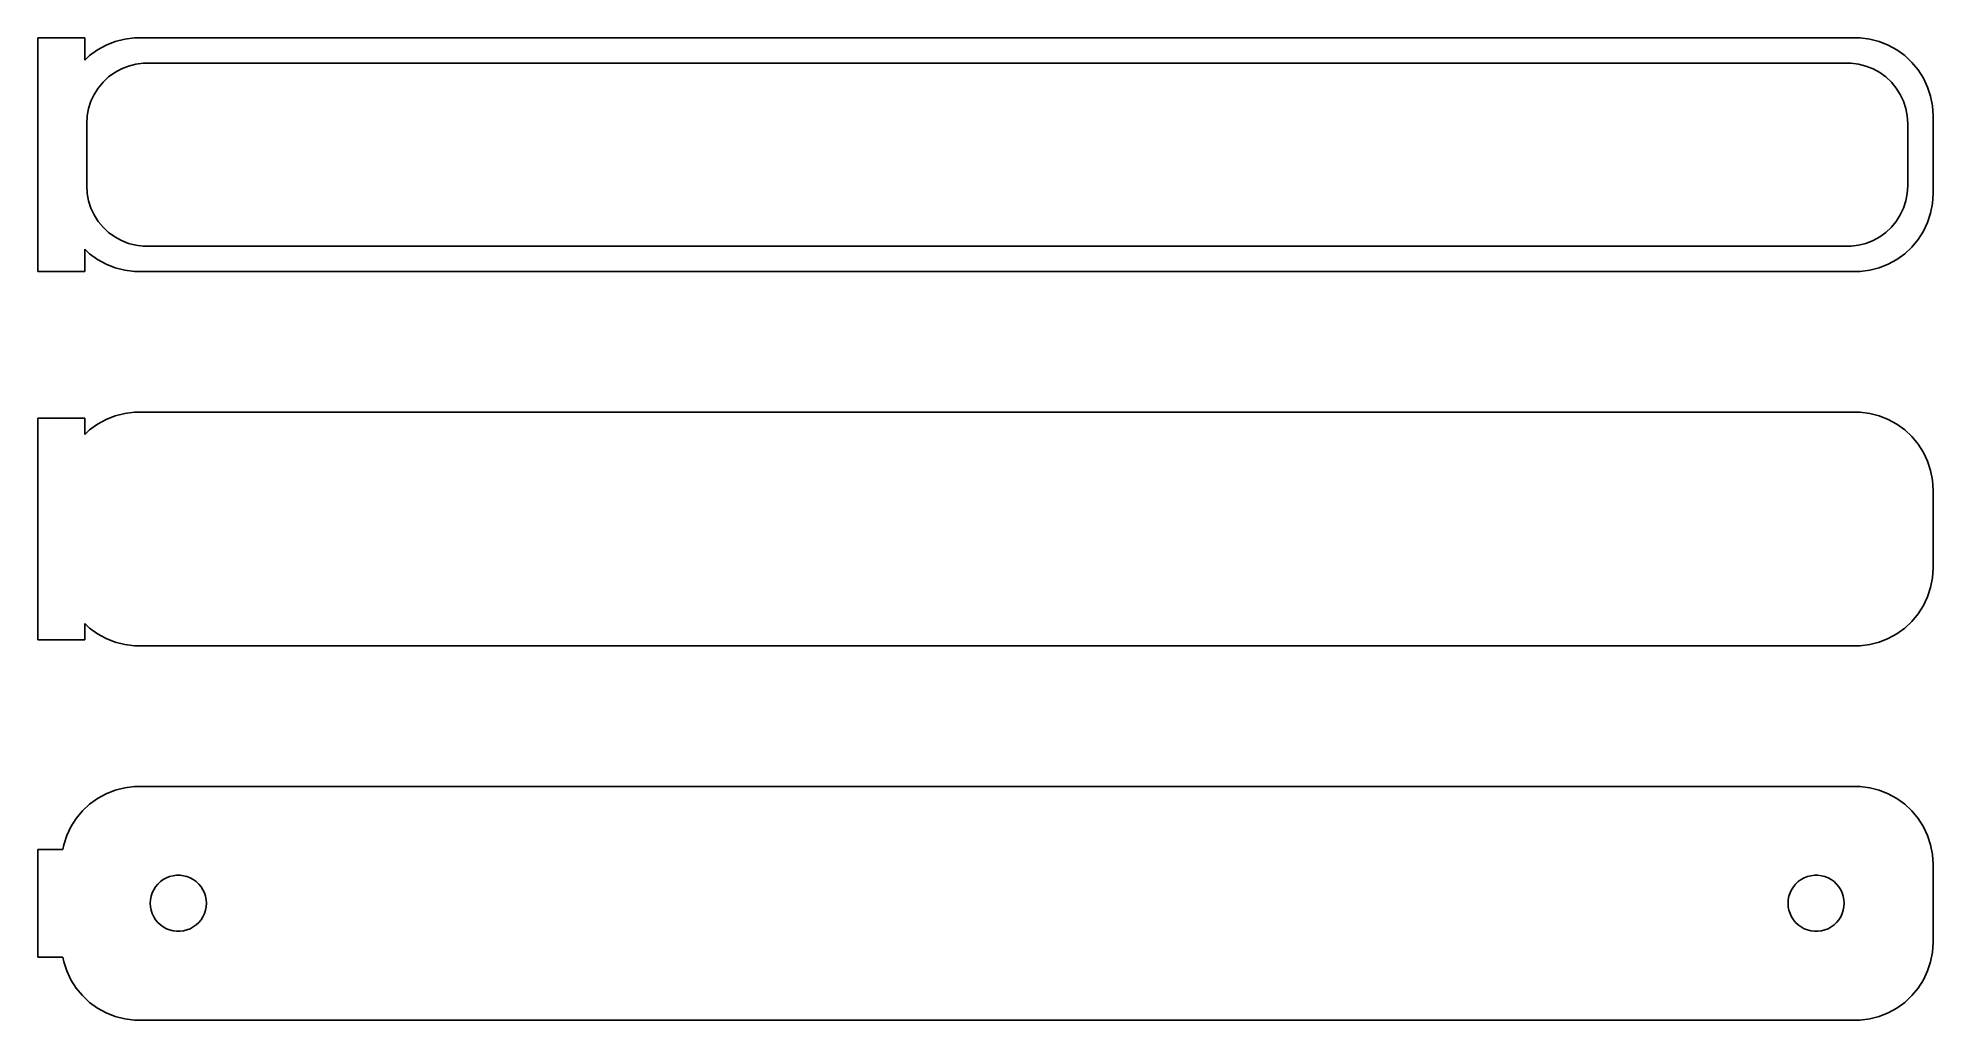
# Model space of a CAD drawing. Header units: metres. Extents: x -62 to 60, y 41 to 103.
import ezdxf

# ---------------------------------------------------------------- set-up
doc = ezdxf.new("R2010")
doc.units = ezdxf.units.M

msp = doc.modelspace()

# ---------------------------------------------------------------- linework, layer by layer
for p, q in [((-58.5, 103.49), (-61.5, 103.49)), ((-61.5, 103.49), (-61.5, 88.5099)), ((-58.5, 102.059), (-58.5, 103.49)), ((-55.9369, 103.411), (-56.5451, 103.255)), ((-55.3139, 103.49), (-55.9369, 103.411)), ((55.3139, 103.49), (-55.3139, 103.49)), ((55.9369, 103.411), (55.3139, 103.49)), ((56.5451, 103.255), (55.9369, 103.411)), ((-58.1871, 102.353), (-58.5, 102.059)), ((-57.6791, 102.722), (-58.1871, 102.353)), ((-57.1289, 103.024), (-57.6791, 102.722)), ((-56.5451, 103.255), (-57.1289, 103.024)), ((57.1289, 103.024), (56.5451, 103.255)), ((57.6791, 102.722), (57.1289, 103.024)), ((58.1871, 102.353), (57.6791, 102.722)), ((58.6448, 101.923), (58.1871, 102.353)), ((-57.323, 100.651), (-56.9685, 100.984)), ((-56.9685, 100.984), (-56.5751, 101.27)), ((-56.5751, 101.27), (-56.1489, 101.504)), ((-56.1489, 101.504), (-55.6967, 101.683)), ((-55.6967, 101.683), (-55.2256, 101.804)), ((-55.2256, 101.804), (-54.7432, 101.865)), ((-54.7432, 101.865), (54.7432, 101.865)), ((54.7432, 101.865), (55.2256, 101.804)), ((55.2256, 101.804), (55.6967, 101.683)), ((55.6967, 101.683), (56.1489, 101.504)), ((56.1489, 101.504), (56.5751, 101.27)), ((56.5751, 101.27), (56.9685, 100.984)), ((56.9685, 100.984), (57.323, 100.651)), ((59.0451, 101.439), (58.6448, 101.923)), ((59.3815, 100.909), (59.0451, 101.439)), ((59.6489, 100.341), (59.3815, 100.909)), ((-58.1007, 99.4256), (-57.8936, 99.8656)), ((-57.8936, 99.8656), (-57.633, 100.276)), ((-57.633, 100.276), (-57.323, 100.651)), ((57.323, 100.651), (57.633, 100.276)), ((57.633, 100.276), (57.8936, 99.8656)), ((57.8936, 99.8656), (58.1007, 99.4256)), ((59.8429, 99.7434), (59.6489, 100.341)), ((59.9606, 99.1267), (59.8429, 99.7434)), ((-58.3726, 98), (-58.3421, 98.4854)), ((-58.3421, 98.4854), (-58.251, 98.9631)), ((-58.251, 98.9631), (-58.1007, 99.4256)), ((58.1007, 99.4256), (58.251, 98.9631)), ((58.251, 98.9631), (58.3421, 98.4854)), ((58.3421, 98.4854), (58.3726, 98)), ((60, 98.5), (59.9606, 99.1267)), ((60, 93.5), (60, 98.5)), ((-58.3726, 94), (-58.3726, 98)), ((58.3726, 98), (58.3726, 94)), ((-58.3421, 93.5146), (-58.3726, 94)), ((58.3726, 94), (58.3421, 93.5146)), ((-58.251, 93.0369), (-58.3421, 93.5146)), ((-58.1007, 92.5744), (-58.251, 93.0369)), ((-57.8936, 92.1344), (-58.1007, 92.5744)), ((58.1007, 92.5744), (57.8936, 92.1344)), ((58.251, 93.0369), (58.1007, 92.5744)), ((58.3421, 93.5146), (58.251, 93.0369)), ((59.8429, 92.2566), (59.9606, 92.8733)), ((59.9606, 92.8733), (60, 93.5)), ((-57.633, 91.7237), (-57.8936, 92.1344)), ((-57.323, 91.349), (-57.633, 91.7237)), ((-56.9685, 91.0161), (-57.323, 91.349)), ((57.323, 91.349), (56.9685, 91.0161)), ((57.633, 91.7237), (57.323, 91.349)), ((57.8936, 92.1344), (57.633, 91.7237)), ((59.3815, 91.0912), (59.6489, 91.6594)), ((59.6489, 91.6594), (59.8429, 92.2566)), ((-58.5, 89.9413), (-58.1871, 89.6474)), ((-58.5, 88.5099), (-58.5, 89.9413)), ((-56.5751, 90.7302), (-56.9685, 91.0161)), ((-56.1489, 90.4959), (-56.5751, 90.7302)), ((-55.6967, 90.3169), (-56.1489, 90.4959)), ((-55.2256, 90.196), (-55.6967, 90.3169)), ((-54.7432, 90.135), (-55.2256, 90.196)), ((54.7432, 90.135), (-54.7432, 90.135)), ((55.2256, 90.196), (54.7432, 90.135)), ((55.6967, 90.3169), (55.2256, 90.196)), ((56.1489, 90.4959), (55.6967, 90.3169)), ((56.5751, 90.7302), (56.1489, 90.4959)), ((56.9685, 91.0161), (56.5751, 90.7302)), ((58.1871, 89.6474), (58.6448, 90.0773)), ((58.6448, 90.0773), (59.0451, 90.5611)), ((59.0451, 90.5611), (59.3815, 91.0912)), ((-58.1871, 89.6474), (-57.6791, 89.2784)), ((-57.6791, 89.2784), (-57.1289, 88.9759)), ((-57.1289, 88.9759), (-56.5451, 88.7447)), ((-56.5451, 88.7447), (-55.9369, 88.5886)), ((55.9369, 88.5886), (56.5451, 88.7447)), ((56.5451, 88.7447), (57.1289, 88.9759)), ((57.1289, 88.9759), (57.6791, 89.2784)), ((57.6791, 89.2784), (58.1871, 89.6474)), ((-61.5, 88.5099), (-58.5, 88.5099)), ((-55.9369, 88.5886), (-55.3139, 88.5099)), ((-55.3139, 88.5099), (55.3139, 88.5099)), ((55.3139, 88.5099), (55.9369, 88.5886)), ((-58.5, 79.1148), (-61.5, 79.1148)), ((-61.5, 79.1148), (-61.5, 64.8852)), ((-58.5, 78.0587), (-58.5, 79.1148)), ((-57.1289, 79.0241), (-57.6791, 78.7216)), ((-56.5451, 79.2553), (-57.1289, 79.0241)), ((-55.9369, 79.4114), (-56.5451, 79.2553)), ((-55.3139, 79.4901), (-55.9369, 79.4114)), ((55.3139, 79.4901), (-55.3139, 79.4901)), ((55.9369, 79.4114), (55.3139, 79.4901)), ((56.5451, 79.2553), (55.9369, 79.4114)), ((57.1289, 79.0241), (56.5451, 79.2553)), ((57.6791, 78.7216), (57.1289, 79.0241)), ((-58.1871, 78.3526), (-58.5, 78.0587)), ((-57.6791, 78.7216), (-58.1871, 78.3526)), ((58.1871, 78.3526), (57.6791, 78.7216)), ((58.6448, 77.9227), (58.1871, 78.3526)), ((59.0451, 77.4389), (58.6448, 77.9227)), ((59.3815, 76.9088), (59.0451, 77.4389)), ((59.6489, 76.3406), (59.3815, 76.9088)), ((59.8429, 75.7434), (59.6489, 76.3406)), ((59.9606, 75.1267), (59.8429, 75.7434)), ((60, 74.5), (59.9606, 75.1267)), ((60, 69.5), (60, 74.5)), ((59.9606, 68.8733), (60, 69.5)), ((59.6489, 67.6594), (59.8429, 68.2566)), ((59.8429, 68.2566), (59.9606, 68.8733)), ((59.0451, 66.5611), (59.3815, 67.0912)), ((59.3815, 67.0912), (59.6489, 67.6594)), ((-58.5, 64.8852), (-58.5, 65.9413)), ((-58.5, 65.9413), (-58.1871, 65.6474)), ((-58.1871, 65.6474), (-57.6791, 65.2784)), ((57.6791, 65.2784), (58.1871, 65.6474)), ((58.1871, 65.6474), (58.6448, 66.0773)), ((58.6448, 66.0773), (59.0451, 66.5611)), ((-61.5, 64.8852), (-58.5, 64.8852)), ((-57.6791, 65.2784), (-57.1289, 64.9759)), ((-57.1289, 64.9759), (-56.5451, 64.7447)), ((-56.5451, 64.7447), (-55.9369, 64.5886)), ((-55.9369, 64.5886), (-55.3139, 64.5099)), ((-55.3139, 64.5099), (55.3139, 64.5099)), ((55.3139, 64.5099), (55.9369, 64.5886)), ((55.9369, 64.5886), (56.5451, 64.7447)), ((56.5451, 64.7447), (57.1289, 64.9759)), ((57.1289, 64.9759), (57.6791, 65.2784)), ((-57.6791, 54.7216), (-58.1871, 54.3526)), ((-57.1289, 55.0241), (-57.6791, 54.7216)), ((-56.5451, 55.2553), (-57.1289, 55.0241)), ((-55.9369, 55.4114), (-56.5451, 55.2553)), ((-55.3139, 55.4901), (-55.9369, 55.4114)), ((55.3139, 55.4901), (-55.3139, 55.4901)), ((55.9369, 55.4114), (55.3139, 55.4901)), ((56.5451, 55.2553), (55.9369, 55.4114)), ((57.1289, 55.0241), (56.5451, 55.2553)), ((57.6791, 54.7216), (57.1289, 55.0241)), ((58.1871, 54.3526), (57.6791, 54.7216)), ((-58.6448, 53.9227), (-59.0451, 53.4389)), ((-58.1871, 54.3526), (-58.6448, 53.9227)), ((58.6448, 53.9227), (58.1871, 54.3526)), ((59.0451, 53.4389), (58.6448, 53.9227)), ((-59.6489, 52.3406), (-59.8429, 51.7434)), ((-59.3815, 52.9088), (-59.6489, 52.3406)), ((-59.0451, 53.4389), (-59.3815, 52.9088)), ((59.3815, 52.9088), (59.0451, 53.4389)), ((59.6489, 52.3406), (59.3815, 52.9088)), ((59.8429, 51.7434), (59.6489, 52.3406)), ((-59.9, 51.4442), (-61.5, 51.4442)), ((-61.5, 51.4442), (-61.5, 44.5558)), ((-59.8429, 51.7434), (-59.9, 51.4442)), ((59.9606, 51.1267), (59.8429, 51.7434)), ((60, 50.5), (59.9606, 51.1267)), ((60, 45.5), (60, 50.5)), ((-54.2434, 48.4476), (-54.1736, 48.6626)), ((-54.1736, 48.6626), (-54.0773, 48.8671)), ((-54.0773, 48.8671), (-53.9562, 49.058)), ((-53.9562, 49.058), (-53.8121, 49.2322)), ((-53.8121, 49.2322), (-53.6474, 49.3869)), ((-53.6474, 49.3869), (-53.4645, 49.5198)), ((-53.4645, 49.5198), (-53.2664, 49.6287)), ((-53.2664, 49.6287), (-53.0562, 49.7119)), ((-53.0562, 49.7119), (-52.8373, 49.7681)), ((-52.8373, 49.7681), (-52.613, 49.7964)), ((-52.613, 49.7964), (-52.387, 49.7964)), ((-52.387, 49.7964), (-52.1627, 49.7681)), ((-52.1627, 49.7681), (-51.9438, 49.7119)), ((-51.9438, 49.7119), (-51.7336, 49.6287)), ((-51.7336, 49.6287), (-51.5355, 49.5198)), ((-51.5355, 49.5198), (-51.3526, 49.3869)), ((-51.3526, 49.3869), (-51.1879, 49.2322)), ((-51.1879, 49.2322), (-51.0438, 49.058)), ((-51.0438, 49.058), (-50.9226, 48.8671)), ((-50.9226, 48.8671), (-50.8264, 48.6626)), ((-50.8264, 48.6626), (-50.7565, 48.4476)), ((50.7565, 48.4476), (50.8264, 48.6626)), ((50.8264, 48.6626), (50.9226, 48.8671)), ((50.9226, 48.8671), (51.0438, 49.058)), ((51.0438, 49.058), (51.1879, 49.2322)), ((51.1879, 49.2322), (51.3526, 49.3869)), ((51.3526, 49.3869), (51.5355, 49.5198)), ((51.5355, 49.5198), (51.7336, 49.6287)), ((51.7336, 49.6287), (51.9438, 49.7119)), ((51.9438, 49.7119), (52.1627, 49.7681)), ((52.1627, 49.7681), (52.387, 49.7964)), ((52.387, 49.7964), (52.613, 49.7964)), ((52.613, 49.7964), (52.8373, 49.7681)), ((52.8373, 49.7681), (53.0562, 49.7119)), ((53.0562, 49.7119), (53.2664, 49.6287)), ((53.2664, 49.6287), (53.4645, 49.5198)), ((53.4645, 49.5198), (53.6474, 49.3869)), ((53.6474, 49.3869), (53.8121, 49.2322)), ((53.8121, 49.2322), (53.9562, 49.058)), ((53.9562, 49.058), (54.0773, 48.8671)), ((54.0773, 48.8671), (54.1736, 48.6626)), ((54.1736, 48.6626), (54.2434, 48.4476)), ((-54.3, 48), (-54.2858, 48.2256)), ((-54.2858, 47.7744), (-54.3, 48)), ((-54.2858, 48.2256), (-54.2434, 48.4476)), ((-54.2434, 47.5524), (-54.2858, 47.7744)), ((-54.1736, 47.3374), (-54.2434, 47.5524)), ((-50.7565, 47.5524), (-50.8264, 47.3374)), ((-50.7565, 48.4476), (-50.7142, 48.2256)), ((-50.7142, 47.7744), (-50.7565, 47.5524)), ((-50.7142, 48.2256), (-50.7, 48)), ((-50.7, 48), (-50.7142, 47.7744)), ((50.7, 48), (50.7142, 48.2256)), ((50.7142, 47.7744), (50.7, 48)), ((50.7142, 48.2256), (50.7565, 48.4476)), ((50.7565, 47.5524), (50.7142, 47.7744)), ((50.8264, 47.3374), (50.7565, 47.5524)), ((54.2434, 47.5524), (54.1736, 47.3374)), ((54.2434, 48.4476), (54.2858, 48.2256)), ((54.2858, 47.7744), (54.2434, 47.5524)), ((54.2858, 48.2256), (54.3, 48)), ((54.3, 48), (54.2858, 47.7744)), ((-54.0773, 47.1329), (-54.1736, 47.3374)), ((-53.9562, 46.942), (-54.0773, 47.1329)), ((-53.8121, 46.7678), (-53.9562, 46.942)), ((-53.6474, 46.6131), (-53.8121, 46.7678)), ((-53.4645, 46.4802), (-53.6474, 46.6131)), ((-53.2664, 46.3713), (-53.4645, 46.4802)), ((-53.0562, 46.2881), (-53.2664, 46.3713)), ((-52.8373, 46.2319), (-53.0562, 46.2881)), ((-52.613, 46.2036), (-52.8373, 46.2319)), ((-52.387, 46.2036), (-52.613, 46.2036)), ((-52.1627, 46.2319), (-52.387, 46.2036)), ((-51.9438, 46.2881), (-52.1627, 46.2319)), ((-51.7336, 46.3713), (-51.9438, 46.2881)), ((-51.5355, 46.4802), (-51.7336, 46.3713)), ((-51.3526, 46.6131), (-51.5355, 46.4802)), ((-51.1879, 46.7678), (-51.3526, 46.6131)), ((-51.0438, 46.942), (-51.1879, 46.7678)), ((-50.9226, 47.1329), (-51.0438, 46.942)), ((-50.8264, 47.3374), (-50.9226, 47.1329)), ((50.9226, 47.1329), (50.8264, 47.3374)), ((51.0438, 46.942), (50.9226, 47.1329)), ((51.1879, 46.7678), (51.0438, 46.942)), ((51.3526, 46.6131), (51.1879, 46.7678)), ((51.5355, 46.4802), (51.3526, 46.6131)), ((51.7336, 46.3713), (51.5355, 46.4802)), ((51.9438, 46.2881), (51.7336, 46.3713)), ((52.1627, 46.2319), (51.9438, 46.2881)), ((52.387, 46.2036), (52.1627, 46.2319)), ((52.613, 46.2036), (52.387, 46.2036)), ((52.8373, 46.2319), (52.613, 46.2036)), ((53.0562, 46.2881), (52.8373, 46.2319)), ((53.2664, 46.3713), (53.0562, 46.2881)), ((53.4645, 46.4802), (53.2664, 46.3713)), ((53.6474, 46.6131), (53.4645, 46.4802)), ((53.8121, 46.7678), (53.6474, 46.6131)), ((53.9562, 46.942), (53.8121, 46.7678)), ((54.0773, 47.1329), (53.9562, 46.942)), ((54.1736, 47.3374), (54.0773, 47.1329)), ((59.9606, 44.8733), (60, 45.5)), ((-61.5, 44.5558), (-59.9, 44.5558)), ((-59.9, 44.5558), (-59.8429, 44.2566)), ((-59.8429, 44.2566), (-59.6489, 43.6594)), ((59.6489, 43.6594), (59.8429, 44.2566)), ((59.8429, 44.2566), (59.9606, 44.8733)), ((-59.6489, 43.6594), (-59.3815, 43.0912)), ((-59.3815, 43.0912), (-59.0451, 42.5611)), ((-59.0451, 42.5611), (-58.6448, 42.0773)), ((58.6448, 42.0773), (59.0451, 42.5611)), ((59.0451, 42.5611), (59.3815, 43.0912)), ((59.3815, 43.0912), (59.6489, 43.6594)), ((-58.6448, 42.0773), (-58.1871, 41.6474)), ((-58.1871, 41.6474), (-57.6791, 41.2784)), ((57.6791, 41.2784), (58.1871, 41.6474)), ((58.1871, 41.6474), (58.6448, 42.0773)), ((-57.6791, 41.2784), (-57.1289, 40.9759)), ((-57.1289, 40.9759), (-56.5451, 40.7447)), ((-56.5451, 40.7447), (-55.9369, 40.5886)), ((-55.9369, 40.5886), (-55.3139, 40.5099)), ((-55.3139, 40.5099), (55.3139, 40.5099)), ((55.3139, 40.5099), (55.9369, 40.5886)), ((55.9369, 40.5886), (56.5451, 40.7447)), ((56.5451, 40.7447), (57.1289, 40.9759)), ((57.1289, 40.9759), (57.6791, 41.2784))]:
    msp.add_line(p, q)

doc.saveas('drawing.dxf')
